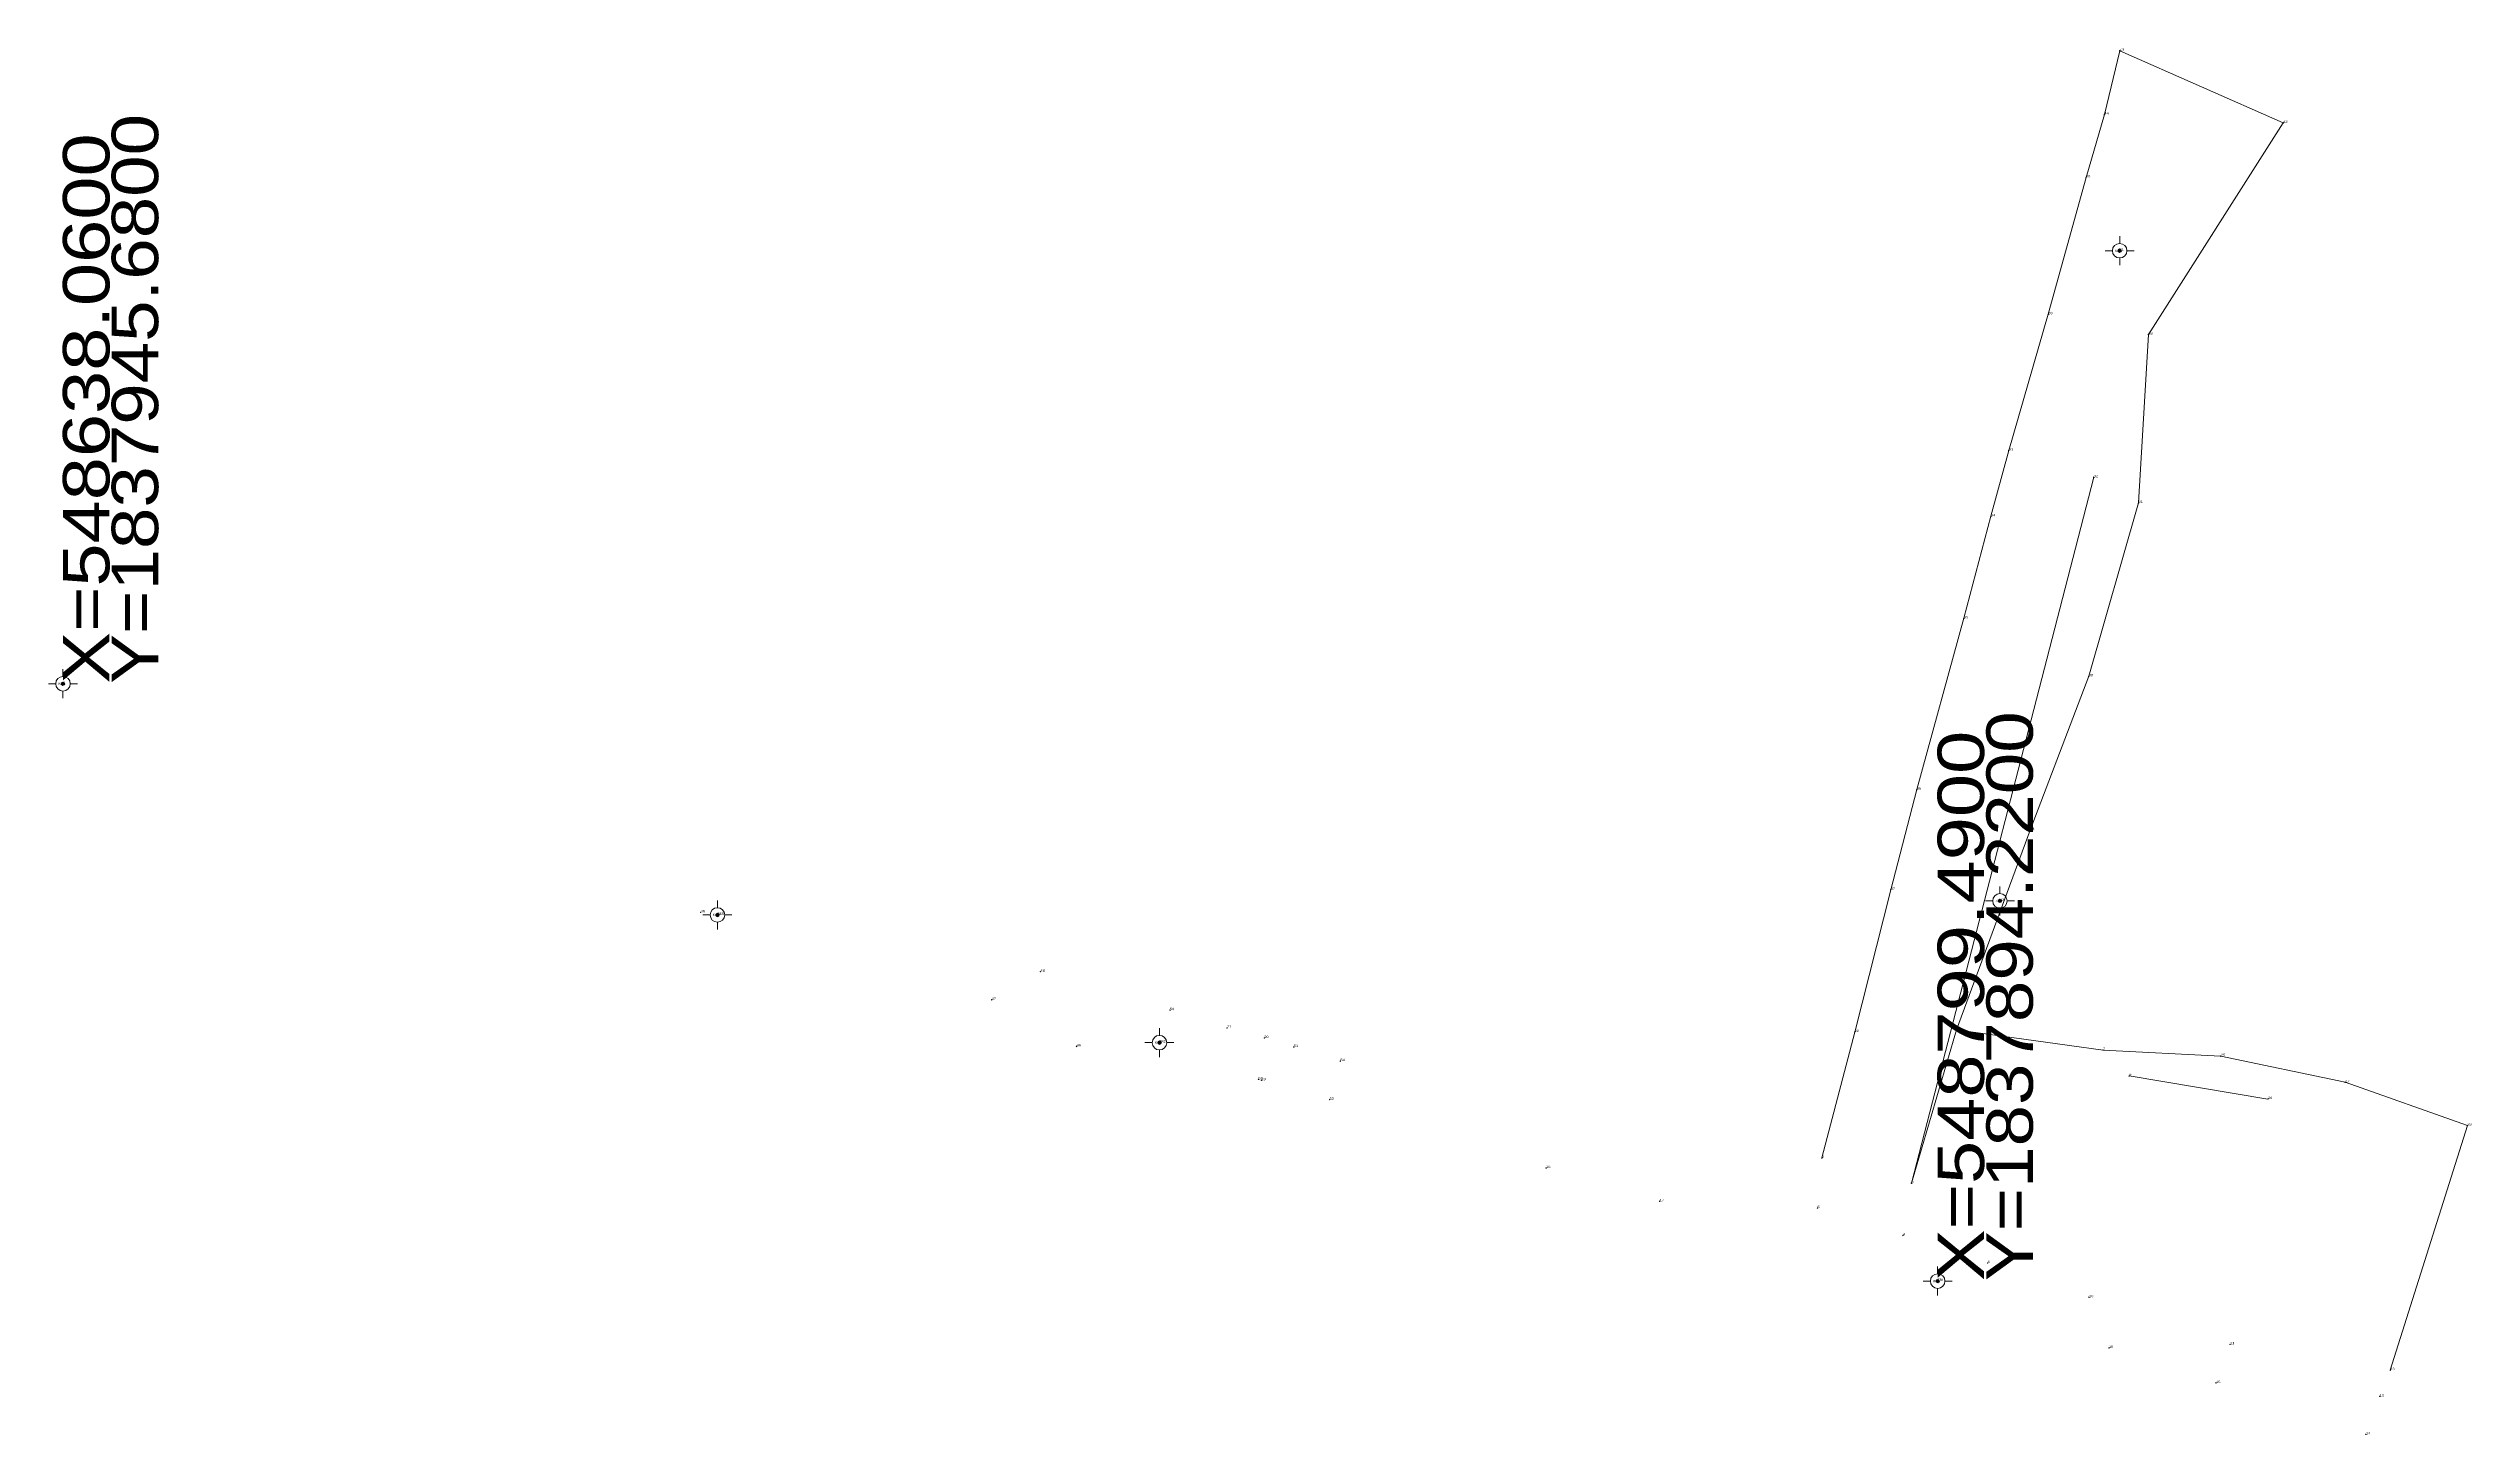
# Model space of a CAD drawing. Header units: metres. Extents: x 548025 to 549900, y 1837473 to 1838819.
# Drawn here: x 548636.8 to 548845.5, y 1837881 to 1838000.4 of the extents above; entities that cross this region are included whole.
import ezdxf
from ezdxf.enums import TextEntityAlignment as Align

# ---------------------------------------------------------------- set-up
doc = ezdxf.new("R2010")
doc.units = ezdxf.units.M
doc.header["$LTSCALE"] = 0.08
doc.header["$PDMODE"] = 32
doc.header["$PDSIZE"] = 0.04
for name, color, linetype, lineweight in [('10', 7, 'Continuous', 13), ('17', 7, 'Continuous', 13), ('7', 7, 'Continuous', 13)]:
    doc.layers.add(name, color=color, linetype=linetype, lineweight=lineweight)
doc.layers.add('12', color=7, linetype='Continuous')
doc.layers.add('9', color=7, linetype='Continuous')

msp = doc.modelspace()

# ---------------------------------------------------------------- hatches: boundary and pattern name
at = {"layer": '7'}
for points in [[(548815.16547, 1837982.82752, 1), (548815.16547, 1837983.12752, 1)], [(548815.16547, 1837982.82752, 1), (548815.16547, 1837983.12752, 1)], [(548815.16547, 1837982.82752, 1), (548815.16547, 1837983.12752, 1)], [(548815.16547, 1837982.82752, 1), (548815.16547, 1837983.12752, 1)], [(548638.06147, 1837945.52652, 1), (548638.06147, 1837945.82652, 1)], [(548638.06147, 1837945.52652, 1), (548638.06147, 1837945.82652, 1)], [(548638.06147, 1837945.52652, 1), (548638.06147, 1837945.82652, 1)], [(548638.06147, 1837945.52652, 1), (548638.06147, 1837945.82652, 1)], [(548804.85847, 1837926.82052, 1), (548804.85847, 1837927.12052, 1)], [(548804.85847, 1837926.82052, 1), (548804.85847, 1837927.12052, 1)], [(548804.85847, 1837926.82052, 1), (548804.85847, 1837927.12052, 1)], [(548804.85847, 1837926.82052, 1), (548804.85847, 1837927.12052, 1)], [(548694.41747, 1837925.60952, 1), (548694.41747, 1837925.90952, 1)], [(548694.41747, 1837925.60952, 1), (548694.41747, 1837925.90952, 1)], [(548694.41747, 1837925.60952, 1), (548694.41747, 1837925.90952, 1)], [(548694.41747, 1837925.60952, 1), (548694.41747, 1837925.90952, 1)], [(548732.48347, 1837914.60752, 1), (548732.48347, 1837914.90752, 1)], [(548732.48347, 1837914.60752, 1), (548732.48347, 1837914.90752, 1)], [(548732.48347, 1837914.60752, 1), (548732.48347, 1837914.90752, 1)], [(548732.48347, 1837914.60752, 1), (548732.48347, 1837914.90752, 1)], [(548799.49447, 1837894.06952, 1), (548799.49447, 1837894.36952, 1)], [(548799.49447, 1837894.06952, 1), (548799.49447, 1837894.36952, 1)], [(548799.49447, 1837894.06952, 1), (548799.49447, 1837894.36952, 1)], [(548799.49447, 1837894.06952, 1), (548799.49447, 1837894.36952, 1)]]:
    msp.add_hatch(color=256, dxfattribs=at).paths.add_polyline_path(points)

# ---------------------------------------------------------------- linework, layer by layer
at = {"layer": '10'}
for p, q in [((548812.94, 1837963.47), (548797.23, 1837902.65)), ((548812.94, 1837963.47), (548797.23, 1837902.65)), ((548812.94, 1837963.47), (548797.23, 1837902.65)), ((548812.94, 1837963.47), (548797.23, 1837902.65)), ((548797.23, 1837902.65), (548801.13, 1837915.85)), ((548797.23, 1837902.65), (548801.13, 1837915.85)), ((548797.23, 1837902.65), (548801.13, 1837915.85)), ((548797.23, 1837902.65), (548801.13, 1837915.85)), ((548815.99, 1837911.9), (548827.94, 1837909.9)), ((548815.99, 1837911.9), (548827.94, 1837909.9)), ((548815.99, 1837911.9), (548827.94, 1837909.9)), ((548815.99, 1837911.9), (548827.94, 1837909.9))]:
    msp.add_line(p, q, dxfattribs=at)
for points in [[(548789.52, 1837904.83), (548792.35, 1837915.67), (548795.45, 1837927.93), (548797.7, 1837936.56), (548801.75, 1837951.32), (548804.08, 1837960.11), (548805.62, 1837965.77), (548809.02, 1837977.5), (548812.27, 1837989.3), (548813.85, 1837994.71), (548815.18, 1838000.2), (548829.25, 1837993.99), (548817.64, 1837975.76), (548816.79, 1837961.26), (548812.5, 1837946.32), (548807.45, 1837933.06), (548801.13, 1837915.85)], [(548789.52, 1837904.83), (548792.35, 1837915.67), (548795.45, 1837927.93), (548797.7, 1837936.56), (548801.75, 1837951.32), (548804.08, 1837960.11), (548805.62, 1837965.77), (548809.02, 1837977.5), (548812.27, 1837989.3), (548813.85, 1837994.71), (548815.18, 1838000.2), (548829.25, 1837993.99), (548817.64, 1837975.76), (548816.79, 1837961.26), (548812.5, 1837946.32), (548807.45, 1837933.06), (548801.13, 1837915.85)], [(548789.52, 1837904.83), (548792.35, 1837915.67), (548795.45, 1837927.93), (548797.7, 1837936.56), (548801.75, 1837951.32), (548804.08, 1837960.11), (548805.62, 1837965.77), (548809.02, 1837977.5), (548812.27, 1837989.3), (548813.85, 1837994.71), (548815.18, 1838000.2), (548829.25, 1837993.99), (548817.64, 1837975.76), (548816.79, 1837961.26), (548812.5, 1837946.32), (548807.45, 1837933.06), (548801.13, 1837915.85)], [(548789.52, 1837904.83), (548792.35, 1837915.67), (548795.45, 1837927.93), (548797.7, 1837936.56), (548801.75, 1837951.32), (548804.08, 1837960.11), (548805.62, 1837965.77), (548809.02, 1837977.5), (548812.27, 1837989.3), (548813.85, 1837994.71), (548815.18, 1838000.2), (548829.25, 1837993.99), (548817.64, 1837975.76), (548816.79, 1837961.26), (548812.5, 1837946.32), (548807.45, 1837933.06), (548801.13, 1837915.85)], [(548801.13, 1837915.85), (548813.74, 1837914.12), (548823.87, 1837913.6), (548834.59, 1837911.35), (548845.11, 1837907.62), (548838.47, 1837886.55)], [(548801.13, 1837915.85), (548813.74, 1837914.12), (548823.87, 1837913.6), (548834.59, 1837911.35), (548845.11, 1837907.62), (548838.47, 1837886.55)], [(548801.13, 1837915.85), (548813.74, 1837914.12), (548823.87, 1837913.6), (548834.59, 1837911.35), (548845.11, 1837907.62), (548838.47, 1837886.55)], [(548801.13, 1837915.85), (548813.74, 1837914.12), (548823.87, 1837913.6), (548834.59, 1837911.35), (548845.11, 1837907.62), (548838.47, 1837886.55)]]:
    msp.add_lwpolyline(points, dxfattribs=at)
at = {"layer": '7'}
for p, q in [((548815.17, 1837983.6), (548815.17, 1837984.23)), ((548815.17, 1837983.6), (548815.17, 1837984.23)), ((548815.17, 1837983.6), (548815.17, 1837984.23)), ((548815.17, 1837983.6), (548815.17, 1837984.23)), ((548814.54, 1837982.98), (548813.91, 1837982.98)), ((548814.54, 1837982.98), (548813.91, 1837982.98)), ((548814.54, 1837982.98), (548813.91, 1837982.98)), ((548814.54, 1837982.98), (548813.91, 1837982.98)), ((548815.17, 1837981.73), (548815.17, 1837982.35)), ((548815.17, 1837981.73), (548815.17, 1837982.35)), ((548815.17, 1837981.73), (548815.17, 1837982.35)), ((548815.17, 1837981.73), (548815.17, 1837982.35)), ((548816.41, 1837982.98), (548815.79, 1837982.98)), ((548816.41, 1837982.98), (548815.79, 1837982.98)), ((548816.41, 1837982.98), (548815.79, 1837982.98)), ((548816.41, 1837982.98), (548815.79, 1837982.98)), ((548637.44, 1837945.68), (548636.81, 1837945.68)), ((548637.44, 1837945.68), (548636.81, 1837945.68)), ((548637.44, 1837945.68), (548636.81, 1837945.68)), ((548637.44, 1837945.68), (548636.81, 1837945.68)), ((548638.06, 1837946.3), (548638.06, 1837946.93)), ((548638.06, 1837946.3), (548638.06, 1837946.93)), ((548638.06, 1837946.3), (548638.06, 1837946.93)), ((548638.06, 1837946.3), (548638.06, 1837946.93)), ((548639.31, 1837945.68), (548638.69, 1837945.68)), ((548639.31, 1837945.68), (548638.69, 1837945.68)), ((548639.31, 1837945.68), (548638.69, 1837945.68)), ((548639.31, 1837945.68), (548638.69, 1837945.68)), ((548638.06, 1837944.43), (548638.06, 1837945.05)), ((548638.06, 1837944.43), (548638.06, 1837945.05)), ((548638.06, 1837944.43), (548638.06, 1837945.05)), ((548638.06, 1837944.43), (548638.06, 1837945.05)), ((548694.42, 1837926.38), (548694.42, 1837927.01)), ((548694.42, 1837926.38), (548694.42, 1837927.01)), ((548694.42, 1837926.38), (548694.42, 1837927.01)), ((548694.42, 1837926.38), (548694.42, 1837927.01)), ((548804.23, 1837926.97), (548803.61, 1837926.97)), ((548804.23, 1837926.97), (548803.61, 1837926.97)), ((548804.23, 1837926.97), (548803.61, 1837926.97)), ((548804.23, 1837926.97), (548803.61, 1837926.97)), ((548804.86, 1837927.59), (548804.86, 1837928.22)), ((548804.86, 1837927.59), (548804.86, 1837928.22)), ((548804.86, 1837927.59), (548804.86, 1837928.22)), ((548804.86, 1837927.59), (548804.86, 1837928.22)), ((548806.11, 1837926.97), (548805.48, 1837926.97)), ((548806.11, 1837926.97), (548805.48, 1837926.97)), ((548806.11, 1837926.97), (548805.48, 1837926.97)), ((548806.11, 1837926.97), (548805.48, 1837926.97)), ((548693.79, 1837925.76), (548693.17, 1837925.76)), ((548693.79, 1837925.76), (548693.17, 1837925.76)), ((548693.79, 1837925.76), (548693.17, 1837925.76)), ((548693.79, 1837925.76), (548693.17, 1837925.76)), ((548694.42, 1837924.51), (548694.42, 1837925.13)), ((548694.42, 1837924.51), (548694.42, 1837925.13)), ((548694.42, 1837924.51), (548694.42, 1837925.13)), ((548694.42, 1837924.51), (548694.42, 1837925.13)), ((548695.67, 1837925.76), (548695.04, 1837925.76)), ((548695.67, 1837925.76), (548695.04, 1837925.76)), ((548695.67, 1837925.76), (548695.04, 1837925.76)), ((548695.67, 1837925.76), (548695.04, 1837925.76)), ((548804.86, 1837925.72), (548804.86, 1837926.35)), ((548804.86, 1837925.72), (548804.86, 1837926.35)), ((548804.86, 1837925.72), (548804.86, 1837926.35)), ((548804.86, 1837925.72), (548804.86, 1837926.35)), ((548731.86, 1837914.76), (548731.23, 1837914.76)), ((548731.86, 1837914.76), (548731.23, 1837914.76)), ((548731.86, 1837914.76), (548731.23, 1837914.76)), ((548731.86, 1837914.76), (548731.23, 1837914.76)), ((548732.48, 1837915.38), (548732.48, 1837916.01)), ((548732.48, 1837915.38), (548732.48, 1837916.01)), ((548732.48, 1837915.38), (548732.48, 1837916.01)), ((548732.48, 1837915.38), (548732.48, 1837916.01)), ((548733.73, 1837914.76), (548733.11, 1837914.76)), ((548733.73, 1837914.76), (548733.11, 1837914.76)), ((548733.73, 1837914.76), (548733.11, 1837914.76)), ((548733.73, 1837914.76), (548733.11, 1837914.76)), ((548732.48, 1837913.51), (548732.48, 1837914.13)), ((548732.48, 1837913.51), (548732.48, 1837914.13)), ((548732.48, 1837913.51), (548732.48, 1837914.13)), ((548732.48, 1837913.51), (548732.48, 1837914.13)), ((548799.49, 1837894.84), (548799.49, 1837895.47)), ((548799.49, 1837894.84), (548799.49, 1837895.47)), ((548799.49, 1837894.84), (548799.49, 1837895.47)), ((548799.49, 1837894.84), (548799.49, 1837895.47)), ((548798.87, 1837894.22), (548798.24, 1837894.22)), ((548798.87, 1837894.22), (548798.24, 1837894.22)), ((548798.87, 1837894.22), (548798.24, 1837894.22)), ((548798.87, 1837894.22), (548798.24, 1837894.22)), ((548799.49, 1837892.97), (548799.49, 1837893.59)), ((548799.49, 1837892.97), (548799.49, 1837893.59)), ((548799.49, 1837892.97), (548799.49, 1837893.59)), ((548799.49, 1837892.97), (548799.49, 1837893.59)), ((548800.74, 1837894.22), (548800.12, 1837894.22)), ((548800.74, 1837894.22), (548800.12, 1837894.22)), ((548800.74, 1837894.22), (548800.12, 1837894.22)), ((548800.74, 1837894.22), (548800.12, 1837894.22))]:
    msp.add_line(p, q, dxfattribs=at)
for centre, radius in [((548815.16547, 1837982.97752), 0.625), ((548815.16547, 1837982.97752), 0.625), ((548815.16547, 1837982.97752), 0.625), ((548815.16547, 1837982.97752), 0.625), ((548815.16547, 1837982.97752), 0.15), ((548815.16547, 1837982.97752), 0.15), ((548815.16547, 1837982.97752), 0.15), ((548815.16547, 1837982.97752), 0.15), ((548638.06147, 1837945.67652), 0.625), ((548638.06147, 1837945.67652), 0.625), ((548638.06147, 1837945.67652), 0.625), ((548638.06147, 1837945.67652), 0.625), ((548638.06147, 1837945.67652), 0.15), ((548638.06147, 1837945.67652), 0.15), ((548638.06147, 1837945.67652), 0.15), ((548638.06147, 1837945.67652), 0.15), ((548804.85847, 1837926.97052), 0.625), ((548804.85847, 1837926.97052), 0.625), ((548804.85847, 1837926.97052), 0.625), ((548804.85847, 1837926.97052), 0.625), ((548804.85847, 1837926.97052), 0.15), ((548804.85847, 1837926.97052), 0.15), ((548804.85847, 1837926.97052), 0.15), ((548804.85847, 1837926.97052), 0.15), ((548694.41747, 1837925.75952), 0.625), ((548694.41747, 1837925.75952), 0.625), ((548694.41747, 1837925.75952), 0.625), ((548694.41747, 1837925.75952), 0.625), ((548694.41747, 1837925.75952), 0.15), ((548694.41747, 1837925.75952), 0.15), ((548694.41747, 1837925.75952), 0.15), ((548694.41747, 1837925.75952), 0.15), ((548732.48347, 1837914.75752), 0.625), ((548732.48347, 1837914.75752), 0.625), ((548732.48347, 1837914.75752), 0.625), ((548732.48347, 1837914.75752), 0.625), ((548732.48347, 1837914.75752), 0.15), ((548732.48347, 1837914.75752), 0.15), ((548732.48347, 1837914.75752), 0.15), ((548732.48347, 1837914.75752), 0.15), ((548799.49447, 1837894.21952), 0.625), ((548799.49447, 1837894.21952), 0.625), ((548799.49447, 1837894.21952), 0.625), ((548799.49447, 1837894.21952), 0.625), ((548799.49447, 1837894.21952), 0.15), ((548799.49447, 1837894.21952), 0.15), ((548799.49447, 1837894.21952), 0.15), ((548799.49447, 1837894.21952), 0.15)]:
    msp.add_circle(centre, radius, dxfattribs=at)
for p in [(548815.18, 1838000.2), (548813.85, 1837994.71), (548829.25, 1837993.99), (548812.27, 1837989.3), (548809.02, 1837977.5), (548817.64, 1837975.76), (548805.62, 1837965.77), (548812.94, 1837963.47), (548804.08, 1837960.11), (548816.79, 1837961.26), (548801.75, 1837951.32), (548812.5, 1837946.32), (548797.7, 1837936.56), (548807.44, 1837933.11), (548807.45, 1837933.06), (548795.45, 1837927.93), (548692.98, 1837925.99), (548694.41, 1837925.76), (548722.23, 1837920.88), (548718.03, 1837918.45), (548733.38, 1837917.56), (548725.34, 1837914.43), (548738.3, 1837916.03), (548741.51, 1837915.16), (548744.05, 1837914.39), (548792.35, 1837915.67), (548801.13, 1837915.85), (548748.07, 1837913.17), (548813.74, 1837914.12), (548823.87, 1837913.6), (548741.01, 1837911.6), (548741.26, 1837911.52), (548815.99, 1837911.9), (548834.59, 1837911.35), (548747.13, 1837909.85), (548827.94, 1837909.9), (548845.11, 1837907.62), (548765.78, 1837903.97), (548789.52, 1837904.83), (548797.23, 1837902.65), (548775.56, 1837901.1), (548789.15, 1837900.52), (548796.51, 1837898.15), (548803.8, 1837895.77), (548799.49, 1837894.22), (548812.53, 1837892.83), (548814.24, 1837888.47), (548824.67, 1837888.77), (548823.47, 1837885.45), (548838.47, 1837886.55), (548837.57, 1837884.3), (548836.37, 1837881.02)]:
    msp.add_point(p, dxfattribs=at)

# ---------------------------------------------------------------- texts
at = {"layer": '12'}
for s, width, p in [('43', 1.25, (548815.18, 1838000.2)), ('43', 1.25, (548815.18, 1838000.2)), ('43', 1.25, (548815.18, 1838000.2)), ('43', 1.25, (548815.18, 1838000.2)), ('44', 1.25, (548813.85, 1837994.71)), ('44', 1.25, (548813.85, 1837994.71)), ('44', 1.25, (548813.85, 1837994.71)), ('44', 1.25, (548813.85, 1837994.71)), ('42', 1.25, (548829.25, 1837993.99)), ('42', 1.25, (548829.25, 1837993.99)), ('42', 1.25, (548829.25, 1837993.99)), ('42', 1.25, (548829.25, 1837993.99)), ('40', 1.25, (548812.27, 1837989.3)), ('40', 1.25, (548812.27, 1837989.3)), ('40', 1.25, (548812.27, 1837989.3)), ('40', 1.25, (548812.27, 1837989.3)), ('39', 1.25, (548809.02, 1837977.5)), ('39', 1.25, (548809.02, 1837977.5)), ('39', 1.25, (548809.02, 1837977.5)), ('39', 1.25, (548809.02, 1837977.5)), ('38', 1.25, (548817.64, 1837975.76)), ('38', 1.25, (548817.64, 1837975.76)), ('38', 1.25, (548817.64, 1837975.76)), ('38', 1.25, (548817.64, 1837975.76)), ('33', 1.25, (548805.62, 1837965.77)), ('33', 1.25, (548805.62, 1837965.77)), ('33', 1.25, (548805.62, 1837965.77)), ('33', 1.25, (548805.62, 1837965.77)), ('32', 1.25, (548812.94, 1837963.47)), ('32', 1.25, (548812.94, 1837963.47)), ('32', 1.25, (548812.94, 1837963.47)), ('32', 1.25, (548812.94, 1837963.47)), ('34', 1.25, (548804.08, 1837960.11)), ('34', 1.25, (548804.08, 1837960.11)), ('34', 1.25, (548804.08, 1837960.11)), ('34', 1.25, (548804.08, 1837960.11)), ('31', 1.25, (548816.79, 1837961.26)), ('31', 1.25, (548816.79, 1837961.26)), ('31', 1.25, (548816.79, 1837961.26)), ('31', 1.25, (548816.79, 1837961.26)), ('35', 1.25, (548801.75, 1837951.32)), ('35', 1.25, (548801.75, 1837951.32)), ('35', 1.25, (548801.75, 1837951.32)), ('35', 1.25, (548801.75, 1837951.32)), ('30', 1.25, (548812.5, 1837946.32)), ('30', 1.25, (548812.5, 1837946.32)), ('30', 1.25, (548812.5, 1837946.32)), ('30', 1.25, (548812.5, 1837946.32)), ('36', 1.25, (548797.7, 1837936.56)), ('36', 1.25, (548797.7, 1837936.56)), ('36', 1.25, (548797.7, 1837936.56)), ('36', 1.25, (548797.7, 1837936.56)), ('29', 1.25, (548807.44, 1837933.11)), ('29', 1.25, (548807.44, 1837933.11)), ('29', 1.25, (548807.44, 1837933.11)), ('29', 1.25, (548807.44, 1837933.11)), ('24', 1.25, (548807.45, 1837933.06)), ('24', 1.25, (548807.45, 1837933.06)), ('24', 1.25, (548807.45, 1837933.06)), ('24', 1.25, (548807.45, 1837933.06)), ('37', 1.25, (548795.45, 1837927.93)), ('37', 1.25, (548795.45, 1837927.93)), ('37', 1.25, (548795.45, 1837927.93)), ('37', 1.25, (548795.45, 1837927.93)), ('46', 1.25, (548692.98, 1837925.99)), ('46', 1.25, (548692.98, 1837925.99)), ('46', 1.25, (548692.98, 1837925.99)), ('46', 1.25, (548692.98, 1837925.99)), ('TSS1', 1.1, (548694.41, 1837925.76)), ('TSS1', 1.1, (548694.41, 1837925.76)), ('TSS1', 1.1, (548694.41, 1837925.76)), ('TSS1', 1.1, (548694.41, 1837925.76)), ('48', 1.25, (548722.23, 1837920.88)), ('48', 1.25, (548722.23, 1837920.88)), ('48', 1.25, (548722.23, 1837920.88)), ('48', 1.25, (548722.23, 1837920.88)), ('47', 1.25, (548718.03, 1837918.45)), ('47', 1.25, (548718.03, 1837918.45)), ('47', 1.25, (548718.03, 1837918.45)), ('47', 1.25, (548718.03, 1837918.45)), ('50', 1.25, (548733.38, 1837917.56)), ('50', 1.25, (548733.38, 1837917.56)), ('50', 1.25, (548733.38, 1837917.56)), ('50', 1.25, (548733.38, 1837917.56)), ('49', 1.25, (548725.34, 1837914.43)), ('49', 1.25, (548725.34, 1837914.43)), ('49', 1.25, (548725.34, 1837914.43)), ('49', 1.25, (548725.34, 1837914.43)), ('21', 1.25, (548738.3, 1837916.04)), ('21', 1.25, (548738.3, 1837916.04)), ('21', 1.25, (548738.3, 1837916.04)), ('21', 1.25, (548738.3, 1837916.04)), ('20', 1.25, (548741.51, 1837915.16)), ('20', 1.25, (548741.51, 1837915.16)), ('20', 1.25, (548741.51, 1837915.16)), ('20', 1.25, (548741.51, 1837915.16)), ('51', 1.25, (548744.05, 1837914.39)), ('51', 1.25, (548744.05, 1837914.39)), ('51', 1.25, (548744.05, 1837914.39)), ('51', 1.25, (548744.05, 1837914.39)), ('22', 1.25, (548792.35, 1837915.67)), ('22', 1.25, (548792.35, 1837915.67)), ('22', 1.25, (548792.35, 1837915.67)), ('22', 1.25, (548792.35, 1837915.67)), ('8', 1.25, (548801.13, 1837915.85)), ('8', 1.25, (548801.13, 1837915.85)), ('8', 1.25, (548801.13, 1837915.85)), ('8', 1.25, (548801.13, 1837915.85)), ('7', 1.25, (548813.74, 1837914.12)), ('7', 1.25, (548813.74, 1837914.12)), ('7', 1.25, (548813.74, 1837914.12)), ('7', 1.25, (548813.74, 1837914.12)), ('54', 1.25, (548748.07, 1837913.17)), ('54', 1.25, (548748.07, 1837913.17)), ('54', 1.25, (548748.07, 1837913.17)), ('54', 1.25, (548748.07, 1837913.17)), ('25', 1.25, (548823.88, 1837913.6)), ('25', 1.25, (548823.88, 1837913.6)), ('25', 1.25, (548823.88, 1837913.6)), ('25', 1.25, (548823.88, 1837913.6)), ('52', 1.25, (548741.01, 1837911.6)), ('52', 1.25, (548741.01, 1837911.6)), ('52', 1.25, (548741.01, 1837911.6)), ('52', 1.25, (548741.01, 1837911.6)), ('19', 1.25, (548741.26, 1837911.52)), ('19', 1.25, (548741.26, 1837911.52)), ('19', 1.25, (548741.26, 1837911.52)), ('19', 1.25, (548741.26, 1837911.52)), ('53', 1.25, (548747.13, 1837909.85)), ('53', 1.25, (548747.13, 1837909.85)), ('53', 1.25, (548747.13, 1837909.85)), ('53', 1.25, (548747.13, 1837909.85)), ('9', 1.25, (548815.99, 1837911.9)), ('9', 1.25, (548815.99, 1837911.9)), ('9', 1.25, (548815.99, 1837911.9)), ('9', 1.25, (548815.99, 1837911.9)), ('26', 1.25, (548827.94, 1837909.9)), ('26', 1.25, (548827.94, 1837909.9)), ('26', 1.25, (548827.94, 1837909.9)), ('26', 1.25, (548827.94, 1837909.9)), ('27', 1.25, (548834.59, 1837911.35)), ('27', 1.25, (548834.59, 1837911.35)), ('27', 1.25, (548834.59, 1837911.35)), ('27', 1.25, (548834.59, 1837911.35)), ('28', 1.25, (548845.11, 1837907.62)), ('28', 1.25, (548845.11, 1837907.62)), ('28', 1.25, (548845.11, 1837907.62)), ('28', 1.25, (548845.11, 1837907.62)), ('18', 1.25, (548765.78, 1837903.97)), ('18', 1.25, (548765.78, 1837903.97)), ('18', 1.25, (548765.78, 1837903.97)), ('18', 1.25, (548765.78, 1837903.97)), ('2', 1.25, (548789.52, 1837904.83)), ('2', 1.25, (548789.52, 1837904.83)), ('2', 1.25, (548789.52, 1837904.83)), ('2', 1.25, (548789.52, 1837904.83)), ('3', 1.25, (548797.23, 1837902.64)), ('3', 1.25, (548797.23, 1837902.64)), ('3', 1.25, (548797.23, 1837902.64)), ('3', 1.25, (548797.23, 1837902.64)), ('17', 1.25, (548775.56, 1837901.1)), ('17', 1.25, (548775.56, 1837901.1)), ('17', 1.25, (548775.56, 1837901.1)), ('17', 1.25, (548775.56, 1837901.1)), ('5', 1.25, (548789.15, 1837900.52)), ('5', 1.25, (548789.15, 1837900.52)), ('5', 1.25, (548789.15, 1837900.52)), ('5', 1.25, (548789.15, 1837900.52)), ('4', 1.25, (548796.51, 1837898.15)), ('4', 1.25, (548796.51, 1837898.15)), ('4', 1.25, (548796.51, 1837898.15)), ('4', 1.25, (548796.51, 1837898.15)), ('6', 1.25, (548803.8, 1837895.77)), ('6', 1.25, (548803.8, 1837895.77)), ('6', 1.25, (548803.8, 1837895.77)), ('6', 1.25, (548803.8, 1837895.77)), ('TS1', 1.1, (548799.49, 1837894.22)), ('TS1', 1.1, (548799.49, 1837894.22)), ('TS1', 1.1, (548799.49, 1837894.22)), ('TS1', 1.1, (548799.49, 1837894.22)), ('10', 1.25, (548812.53, 1837892.83)), ('10', 1.25, (548812.53, 1837892.83)), ('10', 1.25, (548812.53, 1837892.83)), ('10', 1.25, (548812.53, 1837892.83)), ('16', 1.25, (548814.24, 1837888.47)), ('16', 1.25, (548814.24, 1837888.47)), ('16', 1.25, (548814.24, 1837888.47)), ('16', 1.25, (548814.24, 1837888.47)), ('11', 1.25, (548824.67, 1837888.77)), ('11', 1.25, (548824.67, 1837888.77)), ('11', 1.25, (548824.67, 1837888.77)), ('11', 1.25, (548824.67, 1837888.77)), ('15', 1.25, (548823.47, 1837885.44)), ('15', 1.25, (548823.47, 1837885.44)), ('15', 1.25, (548823.47, 1837885.44)), ('15', 1.25, (548823.47, 1837885.44)), ('13', 1.25, (548838.47, 1837886.55)), ('13', 1.25, (548838.47, 1837886.55)), ('13', 1.25, (548838.47, 1837886.55)), ('13', 1.25, (548838.47, 1837886.55)), ('12', 1.25, (548837.57, 1837884.3)), ('12', 1.25, (548837.57, 1837884.3)), ('12', 1.25, (548837.57, 1837884.3)), ('12', 1.25, (548837.57, 1837884.3)), ('14', 1.25, (548836.37, 1837881.02)), ('14', 1.25, (548836.37, 1837881.02)), ('14', 1.25, (548836.37, 1837881.02)), ('14', 1.25, (548836.37, 1837881.02))]:
    msp.add_text(s, height=0.2, dxfattribs=dict(at, width=width)).set_placement(p)
at = {"layer": '17'}
for s, width, p in [('Y=1837945.6800', 1.2, (548646.26, 1837945.68)), ('X=548638.0600', 1.25, (548642.06, 1837945.68)), ('X=548799.4900', 1.25, (548803.49, 1837894.22)), ('Y=1837894.2200', 1.2, (548807.69, 1837894.22))]:
    msp.add_text(s, height=4, rotation=90, dxfattribs=dict(at, width=width)).set_placement(p)
at = {"layer": '7'}
for s, width, p in [('41', 1.25, (548815.16, 1837982.98)), ('41', 1.25, (548815.16, 1837982.98)), ('41', 1.25, (548815.16, 1837982.98)), ('41', 1.25, (548815.16, 1837982.98)), ('1', 1.25, (548638.06, 1837945.68)), ('1', 1.25, (548638.06, 1837945.68)), ('1', 1.25, (548638.06, 1837945.68)), ('1', 1.25, (548638.06, 1837945.68)), ('23', 1.25, (548804.86, 1837926.97)), ('23', 1.25, (548804.86, 1837926.97)), ('23', 1.25, (548804.86, 1837926.97)), ('23', 1.25, (548804.86, 1837926.97)), ('T1', 1.1, (548694.42, 1837925.76)), ('T1', 1.1, (548694.42, 1837925.76)), ('T1', 1.1, (548694.42, 1837925.76)), ('T1', 1.1, (548694.42, 1837925.76)), ('TR2', 1.05, (548732.48, 1837914.76)), ('TR2', 1.05, (548732.48, 1837914.76)), ('TR2', 1.05, (548732.48, 1837914.76)), ('TR2', 1.05, (548732.48, 1837914.76)), ('TR1', 1.05, (548799.49, 1837894.22)), ('TR1', 1.05, (548799.49, 1837894.22)), ('TR1', 1.05, (548799.49, 1837894.22)), ('TR1', 1.05, (548799.49, 1837894.22))]:
    msp.add_text(s, height=0.2, dxfattribs=dict(at, width=width)).set_placement(p)
at = {"layer": '9', "width": 1.1}
for p in [(548815.17, 1837982.88), (548815.17, 1837982.88), (548815.17, 1837982.88), (548815.17, 1837982.88), (548638.07, 1837945.58), (548638.07, 1837945.58), (548638.07, 1837945.58), (548638.07, 1837945.58), (548804.86, 1837926.87), (548804.86, 1837926.87), (548804.86, 1837926.87), (548804.86, 1837926.87), (548694.42, 1837925.66), (548694.42, 1837925.66), (548694.42, 1837925.66), (548694.42, 1837925.66), (548732.49, 1837914.66), (548732.49, 1837914.66), (548732.49, 1837914.66), (548732.49, 1837914.66), (548799.5, 1837894.12), (548799.5, 1837894.12), (548799.5, 1837894.12), (548799.5, 1837894.12)]:
    msp.add_text('KC', height=0.2, dxfattribs=at).set_placement(p, align=Align.RIGHT)

doc.saveas('drawing.dxf')
